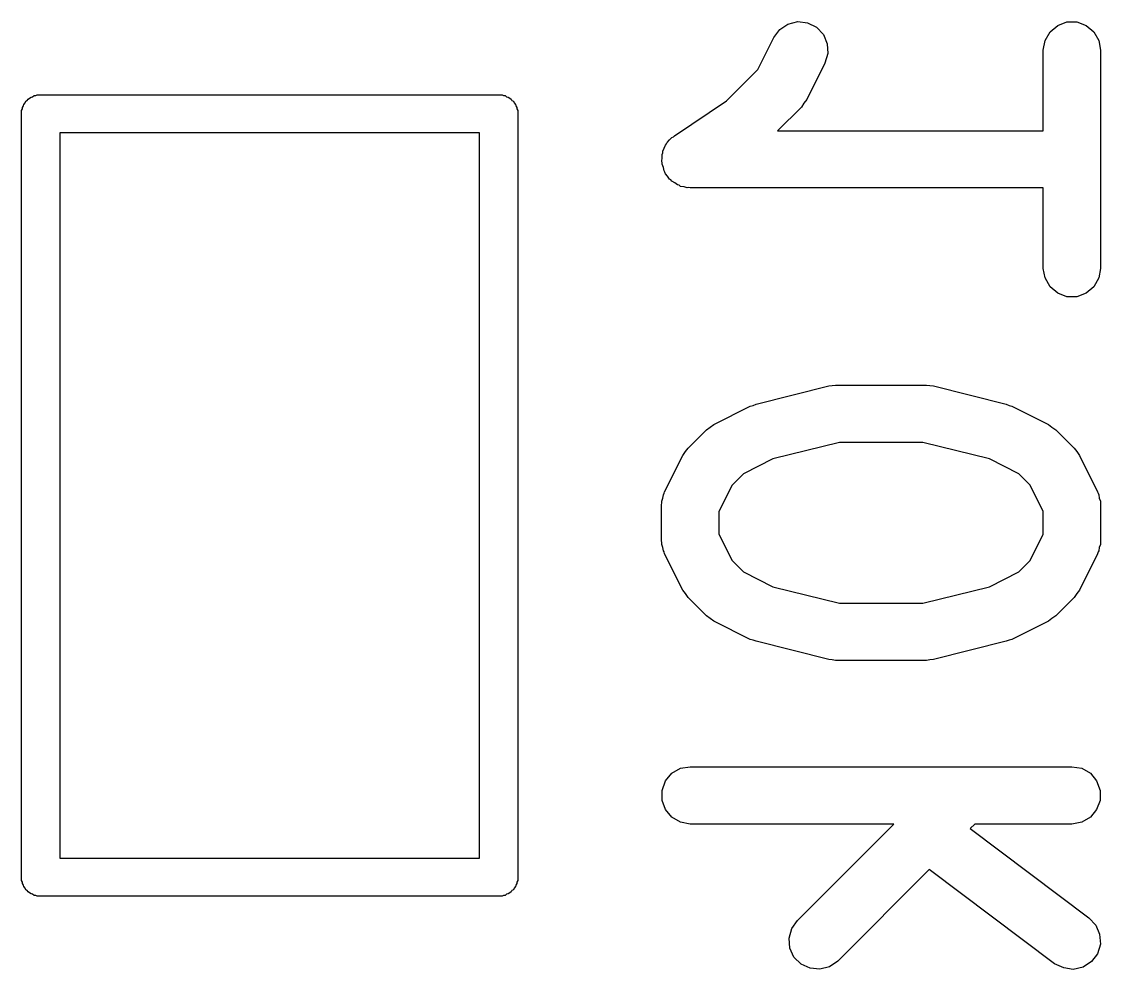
# Model space of a CAD drawing. Extents: x 98.6 to 179.6, y -142.3 to -46.5.
# Drawn here: x 156.068 to 158.895, y -126.464 to -123.98 of the extents above; entities that cross this region are included whole.
import ezdxf

# ---------------------------------------------------------------- set-up
doc = ezdxf.new("R2010")
doc.units = 0
doc.header["$MEASUREMENT"] = 0
doc.layers.add('BLACK', color=7, linetype='CONTINUOUS')

msp = doc.modelspace()

# ---------------------------------------------------------------- linework, layer by layer
at = {"layer": 'BLACK', "linetype": 'CONTINUOUS'}
for p, q in [((158.055, -124.001), (158.076, -123.987)), ((158.076, -123.987), (158.102, -123.98)), ((158.102, -123.98), (158.127, -123.983)), ((158.127, -123.983), (158.151, -123.995)), ((158.763, -124.007), (158.783, -123.99)), ((158.783, -123.99), (158.807, -123.981)), ((158.807, -123.981), (158.833, -123.981)), ((158.833, -123.981), (158.858, -123.99)), ((158.858, -123.99), (158.878, -124.007)), ((158.039, -124.022), (158.055, -124.001)), ((158.151, -123.995), (158.169, -124.014)), ((158.169, -124.014), (158.179, -124.038)), ((158.75, -124.03), (158.763, -124.007)), ((158.878, -124.007), (158.891, -124.03)), ((157.997, -124.106), (158.039, -124.022)), ((158.179, -124.038), (158.181, -124.064)), ((158.745, -124.055), (158.75, -124.03)), ((158.891, -124.03), (158.895, -124.055)), ((158.181, -124.064), (158.173, -124.089)), ((158.745, -124.266), (158.745, -124.055)), ((158.895, -124.055), (158.895, -124.627)), ((158.173, -124.089), (158.126, -124.184)), ((157.915, -124.188), (157.997, -124.106)), ((156.077, -124.193), (156.079, -124.189)), ((156.079, -124.189), (156.083, -124.187)), ((156.083, -124.187), (156.085, -124.183)), ((156.085, -124.183), (156.089, -124.181)), ((156.089, -124.181), (156.093, -124.178)), ((156.093, -124.178), (156.097, -124.177)), ((156.097, -124.177), (156.101, -124.174)), ((156.101, -124.174), (156.105, -124.174)), ((156.105, -124.174), (156.109, -124.172)), ((156.109, -124.172), (157.327, -124.172)), ((157.327, -124.172), (157.331, -124.174)), ((157.331, -124.174), (157.335, -124.174)), ((157.335, -124.174), (157.339, -124.177)), ((157.339, -124.177), (157.343, -124.178)), ((157.343, -124.178), (157.347, -124.181)), ((157.347, -124.181), (157.351, -124.183)), ((157.351, -124.183), (157.353, -124.187)), ((157.353, -124.187), (157.357, -124.189)), ((157.357, -124.189), (157.359, -124.193)), ((157.779, -124.279), (157.915, -124.188)), ((158.126, -124.184), (158.118, -124.194)), ((156.068, -124.213), (156.07, -124.209)), ((156.068, -124.218), (156.068, -124.213)), ((156.068, -126.213), (156.068, -124.218)), ((156.07, -124.205), (156.073, -124.201)), ((156.07, -124.209), (156.07, -124.205)), ((156.073, -124.201), (156.074, -124.197)), ((156.074, -124.197), (156.077, -124.193)), ((157.359, -124.193), (157.362, -124.197)), ((157.362, -124.197), (157.363, -124.201)), ((157.363, -124.201), (157.366, -124.205)), ((157.366, -124.205), (157.366, -124.209)), ((157.366, -124.209), (157.368, -124.213)), ((157.368, -124.213), (157.368, -126.231)), ((158.112, -124.204), (158.049, -124.266)), ((158.118, -124.194), (158.112, -124.204)), ((156.168, -124.272), (156.168, -126.172)), ((157.268, -124.272), (156.168, -124.272)), ((157.268, -126.172), (157.268, -124.272)), ((158.049, -124.266), (158.745, -124.266)), ((157.755, -124.304), (157.758, -124.3)), ((157.758, -124.3), (157.76, -124.297)), ((157.76, -124.297), (157.766, -124.29)), ((157.766, -124.29), (157.772, -124.284)), ((157.772, -124.284), (157.776, -124.282)), ((157.776, -124.282), (157.779, -124.279)), ((157.747, -124.328), (157.748, -124.324)), ((157.747, -124.337), (157.747, -124.328)), ((157.748, -124.32), (157.752, -124.312)), ((157.748, -124.324), (157.748, -124.32)), ((157.752, -124.312), (157.755, -124.304)), ((157.746, -124.346), (157.747, -124.337)), ((157.747, -124.35), (157.746, -124.346)), ((157.747, -124.354), (157.747, -124.35)), ((157.75, -124.362), (157.747, -124.354)), ((157.752, -124.371), (157.75, -124.362)), ((157.754, -124.375), (157.752, -124.371)), ((157.755, -124.379), (157.754, -124.375)), ((157.761, -124.385), (157.755, -124.379)), ((157.766, -124.393), (157.761, -124.385)), ((157.769, -124.395), (157.766, -124.393)), ((157.772, -124.398), (157.769, -124.395)), ((157.78, -124.403), (157.772, -124.398)), ((157.787, -124.408), (157.78, -124.403)), ((157.791, -124.409), (157.787, -124.408)), ((157.795, -124.412), (157.791, -124.409)), ((157.804, -124.413), (157.795, -124.412)), ((157.812, -124.416), (157.804, -124.413)), ((157.816, -124.415), (157.812, -124.416)), ((157.82, -124.416), (157.816, -124.415)), ((158.745, -124.416), (157.82, -124.416)), ((158.745, -124.627), (158.745, -124.416)), ((158.75, -124.652), (158.745, -124.627)), ((158.895, -124.627), (158.891, -124.652)), ((158.763, -124.675), (158.75, -124.652)), ((158.891, -124.652), (158.878, -124.675)), ((158.783, -124.692), (158.763, -124.675)), ((158.807, -124.701), (158.783, -124.692)), ((158.858, -124.692), (158.833, -124.701)), ((158.878, -124.675), (158.858, -124.692)), ((158.833, -124.701), (158.807, -124.701)), ((157.993, -124.983), (158.183, -124.935)), ((158.183, -124.935), (158.192, -124.934)), ((158.192, -124.934), (158.201, -124.933)), ((158.201, -124.933), (158.439, -124.933)), ((158.439, -124.933), (158.448, -124.934)), ((158.448, -124.934), (158.458, -124.935)), ((158.458, -124.935), (158.648, -124.983)), ((157.882, -125.036), (157.977, -124.988)), ((157.977, -124.988), (157.985, -124.986)), ((157.985, -124.986), (157.993, -124.983)), ((158.648, -124.983), (158.656, -124.986)), ((158.656, -124.986), (158.663, -124.988)), ((158.663, -124.988), (158.759, -125.036)), ((157.872, -125.043), (157.882, -125.036)), ((158.759, -125.036), (158.768, -125.043)), ((157.815, -125.098), (157.863, -125.05)), ((157.863, -125.05), (157.872, -125.043)), ((158.768, -125.043), (158.778, -125.05)), ((158.778, -125.05), (158.826, -125.098)), ((158.211, -125.083), (158.037, -125.126)), ((158.43, -125.083), (158.211, -125.083)), ((158.604, -125.126), (158.43, -125.083)), ((157.753, -125.212), (157.801, -125.117)), ((157.801, -125.117), (157.808, -125.107)), ((157.808, -125.107), (157.815, -125.098)), ((158.826, -125.098), (158.833, -125.107)), ((158.833, -125.107), (158.84, -125.117)), ((158.84, -125.117), (158.887, -125.212)), ((158.037, -125.126), (157.96, -125.165)), ((158.681, -125.165), (158.604, -125.126)), ((157.96, -125.165), (157.93, -125.195)), ((158.711, -125.195), (158.681, -125.165)), ((157.93, -125.195), (157.895, -125.264)), ((158.745, -125.264), (158.711, -125.195)), ((157.746, -125.237), (157.748, -125.229)), ((157.748, -125.229), (157.75, -125.22)), ((157.75, -125.22), (157.752, -125.216)), ((157.752, -125.216), (157.753, -125.212)), ((158.887, -125.212), (158.889, -125.216)), ((158.889, -125.216), (158.891, -125.22)), ((158.891, -125.22), (158.892, -125.229)), ((158.892, -125.229), (158.895, -125.237)), ((157.745, -125.246), (157.746, -125.242)), ((157.745, -125.341), (157.745, -125.246)), ((157.746, -125.242), (157.746, -125.237)), ((157.895, -125.264), (157.895, -125.323)), ((158.745, -125.323), (158.745, -125.264)), ((158.895, -125.237), (158.895, -125.242)), ((158.895, -125.242), (158.895, -125.246)), ((158.895, -125.246), (158.895, -125.341)), ((157.746, -125.345), (157.745, -125.341)), ((157.746, -125.35), (157.746, -125.345)), ((157.895, -125.323), (157.93, -125.392)), ((158.711, -125.392), (158.745, -125.323)), ((158.895, -125.341), (158.895, -125.345)), ((158.895, -125.345), (158.895, -125.35)), ((157.748, -125.358), (157.746, -125.35)), ((157.75, -125.367), (157.748, -125.358)), ((157.752, -125.37), (157.75, -125.367)), ((157.753, -125.375), (157.752, -125.37)), ((157.801, -125.47), (157.753, -125.375)), ((158.887, -125.375), (158.84, -125.47)), ((158.889, -125.37), (158.887, -125.375)), ((158.891, -125.367), (158.889, -125.37)), ((158.892, -125.358), (158.891, -125.367)), ((158.895, -125.35), (158.892, -125.358)), ((157.93, -125.392), (157.96, -125.422)), ((158.681, -125.422), (158.711, -125.392)), ((157.96, -125.422), (158.037, -125.461)), ((158.604, -125.461), (158.681, -125.422)), ((158.037, -125.461), (158.211, -125.504)), ((158.43, -125.504), (158.604, -125.461)), ((157.808, -125.479), (157.801, -125.47)), ((157.815, -125.489), (157.808, -125.479)), ((157.863, -125.537), (157.815, -125.489)), ((158.826, -125.489), (158.778, -125.537)), ((158.833, -125.479), (158.826, -125.489)), ((158.84, -125.47), (158.833, -125.479)), ((158.211, -125.504), (158.43, -125.504)), ((157.872, -125.544), (157.863, -125.537)), ((157.882, -125.551), (157.872, -125.544)), ((158.768, -125.544), (158.759, -125.551)), ((158.778, -125.537), (158.768, -125.544)), ((157.977, -125.599), (157.882, -125.551)), ((158.759, -125.551), (158.663, -125.599)), ((157.985, -125.601), (157.977, -125.599)), ((157.993, -125.604), (157.985, -125.601)), ((158.656, -125.601), (158.648, -125.604)), ((158.663, -125.599), (158.656, -125.601)), ((158.183, -125.652), (157.993, -125.604)), ((158.648, -125.604), (158.458, -125.652)), ((158.192, -125.653), (158.183, -125.652)), ((158.201, -125.654), (158.192, -125.653)), ((158.439, -125.654), (158.201, -125.654)), ((158.448, -125.653), (158.439, -125.654)), ((158.458, -125.652), (158.448, -125.653)), ((157.772, -125.95), (157.795, -125.937)), ((157.795, -125.937), (157.82, -125.933)), ((157.82, -125.933), (158.82, -125.933)), ((158.82, -125.933), (158.846, -125.937)), ((158.846, -125.937), (158.869, -125.95)), ((157.747, -125.995), (157.755, -125.97)), ((157.755, -125.97), (157.772, -125.95)), ((158.869, -125.95), (158.885, -125.97)), ((158.885, -125.97), (158.894, -125.995)), ((157.747, -126.021), (157.747, -125.995)), ((158.894, -125.995), (158.894, -126.021)), ((157.755, -126.045), (157.747, -126.021)), ((158.894, -126.021), (158.885, -126.045)), ((157.772, -126.065), (157.755, -126.045)), ((158.885, -126.045), (158.869, -126.065)), ((157.795, -126.078), (157.772, -126.065)), ((157.82, -126.083), (157.795, -126.078)), ((158.354, -126.083), (157.82, -126.083)), ((158.101, -126.336), (158.354, -126.083)), ((158.566, -126.083), (158.554, -126.095)), ((158.82, -126.083), (158.566, -126.083)), ((158.846, -126.078), (158.82, -126.083)), ((158.869, -126.065), (158.846, -126.078)), ((158.554, -126.095), (158.865, -126.329)), ((156.168, -126.172), (157.268, -126.172)), ((156.068, -126.231), (156.068, -126.213)), ((156.068, -126.213), (156.068, -126.213)), ((158.446, -126.202), (158.207, -126.442)), ((158.775, -126.449), (158.446, -126.202)), ((156.07, -126.235), (156.068, -126.231)), ((156.07, -126.239), (156.07, -126.235)), ((156.073, -126.243), (156.07, -126.239)), ((156.074, -126.247), (156.073, -126.243)), ((156.077, -126.251), (156.074, -126.247)), ((156.079, -126.255), (156.077, -126.251)), ((157.359, -126.251), (157.357, -126.255)), ((157.362, -126.247), (157.359, -126.251)), ((157.363, -126.243), (157.362, -126.247)), ((157.366, -126.239), (157.363, -126.243)), ((157.368, -126.231), (157.366, -126.235)), ((157.366, -126.235), (157.366, -126.239)), ((156.083, -126.257), (156.079, -126.255)), ((156.085, -126.261), (156.083, -126.257)), ((156.089, -126.263), (156.085, -126.261)), ((156.093, -126.266), (156.089, -126.263)), ((156.097, -126.267), (156.093, -126.266)), ((156.101, -126.27), (156.097, -126.267)), ((156.105, -126.27), (156.101, -126.27)), ((156.109, -126.272), (156.105, -126.27)), ((157.327, -126.272), (156.109, -126.272)), ((157.331, -126.27), (157.327, -126.272)), ((157.335, -126.27), (157.331, -126.27)), ((157.339, -126.267), (157.335, -126.27)), ((157.343, -126.266), (157.339, -126.267)), ((157.347, -126.263), (157.343, -126.266)), ((157.351, -126.261), (157.347, -126.263)), ((157.353, -126.257), (157.351, -126.261)), ((157.357, -126.255), (157.353, -126.257)), ((158.086, -126.357), (158.101, -126.336)), ((158.865, -126.329), (158.883, -126.348)), ((158.079, -126.382), (158.086, -126.357)), ((158.883, -126.348), (158.893, -126.372)), ((158.081, -126.408), (158.079, -126.382)), ((158.893, -126.372), (158.895, -126.398)), ((158.092, -126.432), (158.081, -126.408)), ((158.887, -126.423), (158.872, -126.443)), ((158.895, -126.398), (158.887, -126.423)), ((158.111, -126.45), (158.092, -126.432)), ((158.134, -126.461), (158.111, -126.45)), ((158.207, -126.442), (158.185, -126.457)), ((158.799, -126.46), (158.775, -126.449)), ((158.872, -126.443), (158.85, -126.458)), ((158.16, -126.463), (158.134, -126.461)), ((158.185, -126.457), (158.16, -126.463)), ((158.824, -126.464), (158.799, -126.46)), ((158.85, -126.458), (158.824, -126.464))]:
    msp.add_line(p, q, dxfattribs=at)

doc.saveas('drawing.dxf')
